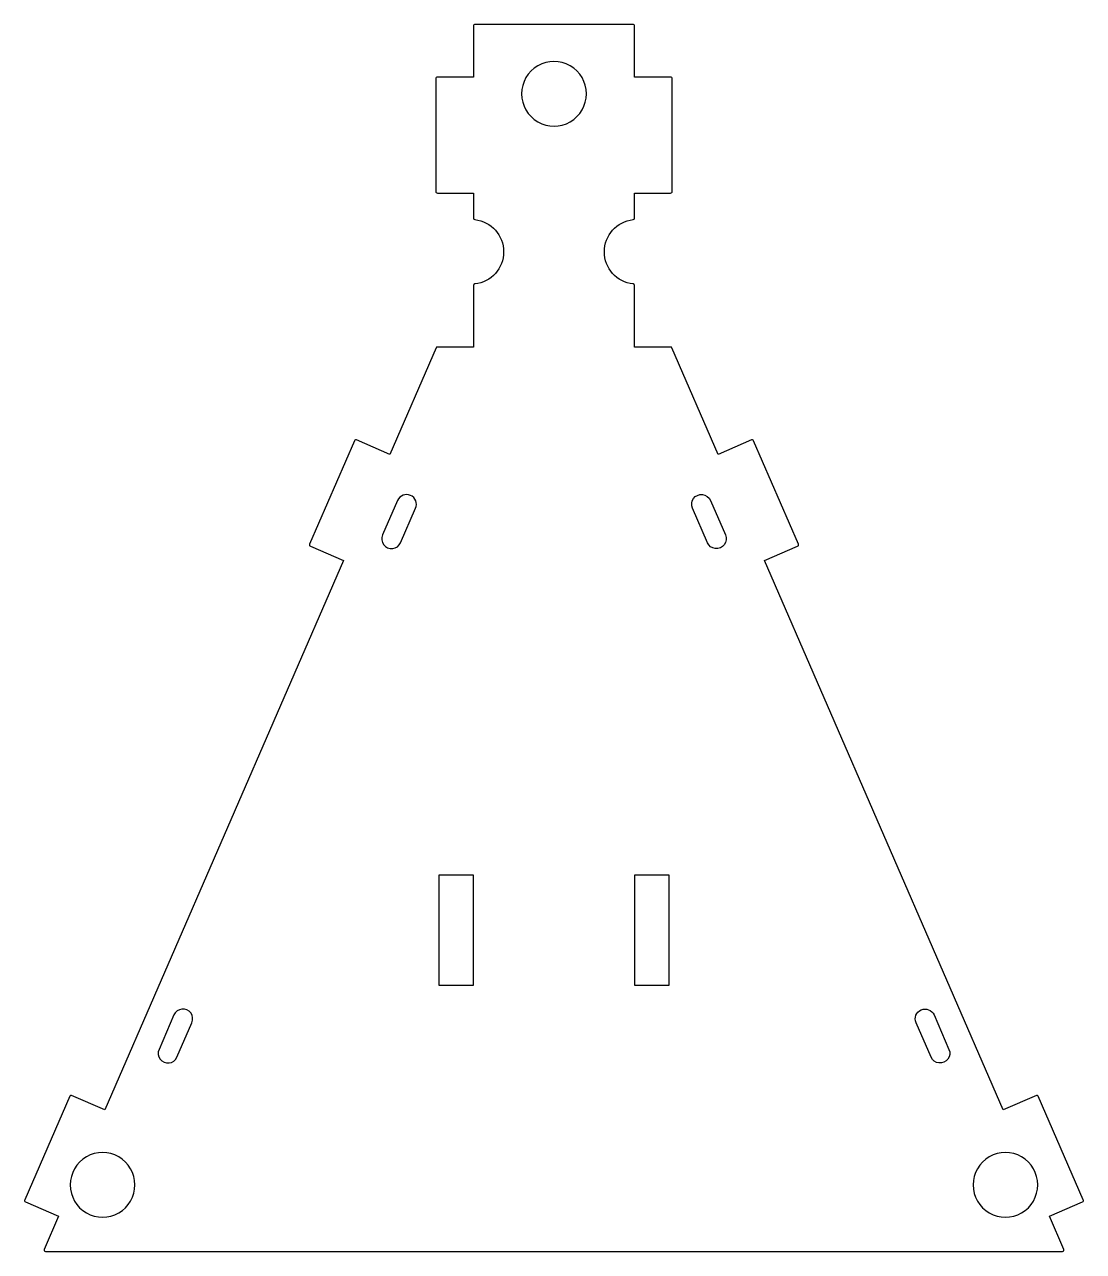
# Model space of a CAD drawing. Header units: millimetres. Extents: x -70 to 70, y 0 to 163.
import ezdxf

# ---------------------------------------------------------------- set-up
doc = ezdxf.new("R2010")
doc.units = ezdxf.units.MM

msp = doc.modelspace()

# ---------------------------------------------------------------- linework, layer by layer
for points in [[(10.7, 140.45), (15.5, 140.45, 0.414214), (15.7, 140.65), (15.7, 155.65, 0.414214), (15.5, 155.85), (10.7, 155.85), (10.7, 162.65, 0.414214), (10.5, 162.85), (-10.5, 162.85, 0.414214), (-10.7, 162.65), (-10.7, 155.85), (-15.5, 155.85, 0.414214), (-15.7, 155.65), (-15.7, 140.65, 0.414214), (-15.5, 140.45), (-10.7, 140.45), (-10.7, 137.12, 0.381966), (-10.52, 136.92, -0.894427), (-10.52, 128.37, 0.381966), (-10.7, 128.18), (-10.7, 119.99), (-15.5, 119.99, 0.298619), (-15.68, 119.87), (-21.83, 105.73), (-26.23, 107.64, 0.414214), (-26.49, 107.54), (-32.47, 93.78, 0.414214), (-32.37, 93.52), (-27.97, 91.61), (-59.7, 18.61), (-64.1, 20.52, 0.414214), (-64.36, 20.42), (-70.34, 6.66, 0.414214), (-70.24, 6.4), (-65.84, 4.48), (-67.75, 0.08, 0.540097), (-67.57, -0.2), (67.57, -0.2, 0.540097), (67.75, 0.08), (65.84, 4.48), (70.24, 6.4, 0.414214), (70.34, 6.66), (64.36, 20.42, 0.414214), (64.1, 20.52), (59.7, 18.61), (27.97, 91.61), (32.37, 93.52, 0.414214), (32.47, 93.78), (26.49, 107.54, 0.414214), (26.23, 107.64), (21.83, 105.73), (15.68, 119.87, 0.298619), (15.5, 119.99), (10.7, 119.99), (10.7, 128.18, 0.381966), (10.52, 128.37, -0.894427), (10.52, 136.92, 0.381966), (10.7, 137.12)], [(4.3, 153.65, 0.57735), (-2.15, 157.37, 0.57735), (-2.15, 149.92, 0.57735)], [(-20.78, 99.61), (-22.78, 95.02, 1), (-20.39, 93.98), (-18.4, 98.57, 1)], [(22.78, 95.02, -1), (20.39, 93.98), (18.4, 98.57, -1), (20.78, 99.61)], [(-52.49, 26.65, 1), (-50.11, 25.62), (-48.12, 30.2, 1), (-50.5, 31.24)], [(50.5, 31.24), (52.49, 26.65, -1), (50.11, 25.62), (48.12, 30.2, -1)], [(-55.69, 8.65, 0.57735), (-62.14, 12.37, 0.57735), (-62.14, 4.92, 0.57735)], [(64.29, 8.65, 0.57735), (57.84, 12.37, 0.57735), (57.84, 4.92, 0.57735)]]:
    msp.add_lwpolyline(points, format="xyb", close=True)
for points in [[(-10.7, 49.8), (-15.3, 49.8), (-15.3, 35.2), (-10.7, 35.2)], [(15.3, 49.8), (10.7, 49.8), (10.7, 35.2), (15.3, 35.2)]]:
    msp.add_lwpolyline(points, close=True)

doc.saveas('drawing.dxf')
